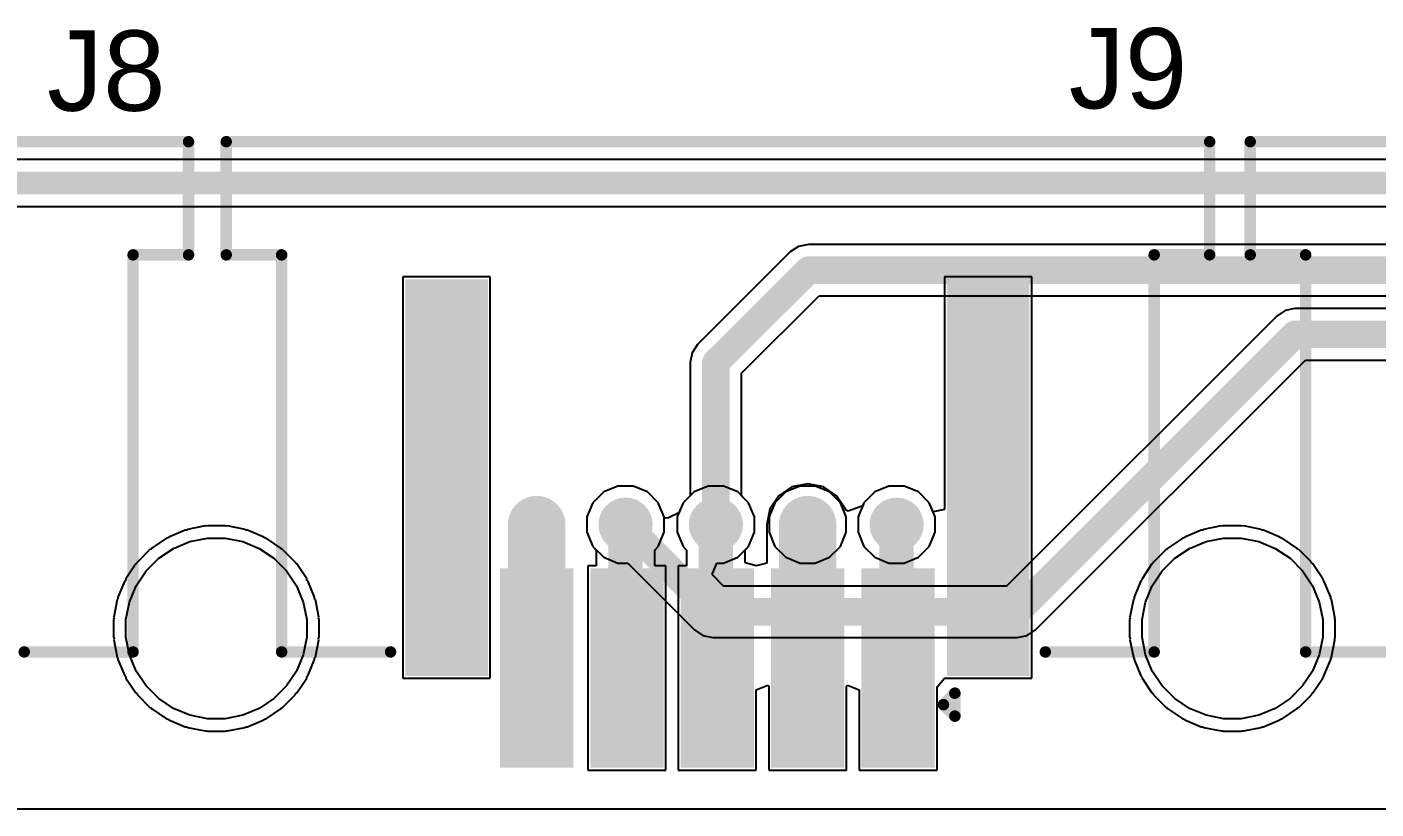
# Model space of a CAD drawing. Header units: millimetres. Extents: x -0.2 to 45, y 0 to 49.7.
# Drawn here: x 9 to 23.93, y 0 to 8.66 of the extents above; entities that cross this region are included whole.
import ezdxf

# ---------------------------------------------------------------- set-up
doc = ezdxf.new("R2010")
doc.units = ezdxf.units.MM
for name, color, linetype in [('BottomLayer', 5, 'Continuous'), ('MultiLayer', 9, 'Continuous'), ('TopLayer', 1, 'Continuous'), ('TopOverlay', 2, 'Continuous'), ('TopPaste', 8, 'Continuous'), ('TopSolder', 216, 'Continuous'), ('ViaHoleLayer', 16, 'Continuous')]:
    doc.layers.add(name, color=color, linetype=linetype)
doc.styles.add('Arial', font='', dxfattribs={"height": 0.2})
doc.styles.get('Arial').set_extended_font_data('Arial')

# ---------------------------------------------------------------- blocks, each defined once
blk = doc.blocks.new('SFW5R_1STE1LF_21')
at = {"layer": 'TopLayer'}
for points in [[(-2.305, 2.057), (-1.695, 2.057), (-1.695, 0.051), (-2.305, 0.051)], [(-1.305, 2.057), (-0.695, 2.057), (-0.695, 0.051), (-1.305, 0.051)], [(-0.305, 2.057), (0.305, 2.057), (0.305, 0.051), (-0.305, 0.051)], [(0.695, 2.057), (1.305, 2.057), (1.305, 0.051), (0.695, 0.051)], [(1.695, 2.057), (2.305, 2.057), (2.305, 0.051), (1.695, 0.051)], [(-2.642, -3.15), (-3.353, -3.15), (-3.353, 1.041), (-2.642, 1.041)], [(3.353, -3.15), (2.642, -3.15), (2.642, 1.041), (3.353, 1.041)]]:
    blk.add_hatch(color=1, dxfattribs=at).paths.add_polyline_path(points)
at = {"layer": 'TopPaste'}
for points in [[(-2.305, 2.057), (-1.695, 2.057), (-1.695, 0.051), (-2.305, 0.051)], [(-1.305, 2.057), (-0.695, 2.057), (-0.695, 0.051), (-1.305, 0.051)], [(-0.305, 2.057), (0.305, 2.057), (0.305, 0.051), (-0.305, 0.051)], [(0.695, 2.057), (1.305, 2.057), (1.305, 0.051), (0.695, 0.051)], [(1.695, 2.057), (2.305, 2.057), (2.305, 0.051), (1.695, 0.051)], [(-2.642, -3.15), (-3.353, -3.15), (-3.353, 1.041), (-2.642, 1.041)], [(3.353, -3.15), (2.642, -3.15), (2.642, 1.041), (3.353, 1.041)]]:
    blk.add_hatch(color=8, dxfattribs=at).paths.add_polyline_path(points)
at = {"layer": 'TopSolder'}
for points in [[(-2.406, 2.159), (-1.594, 2.159), (-1.594, -0.051), (-2.406, -0.051)], [(-1.406, 2.159), (-0.594, 2.159), (-0.594, -0.051), (-1.406, -0.051)], [(-0.406, 2.159), (0.406, 2.159), (0.406, -0.051), (-0.406, -0.051)], [(0.594, 2.159), (1.406, 2.159), (1.406, -0.051), (0.594, -0.051)], [(1.594, 2.159), (2.406, 2.159), (2.406, -0.051), (1.594, -0.051)], [(-2.54, -3.251), (-3.454, -3.251), (-3.454, 1.143), (-2.54, 1.143)], [(3.454, -3.251), (2.54, -3.251), (2.54, 1.143), (3.454, 1.143)]]:
    blk.add_hatch(color=216, dxfattribs=at).paths.add_polyline_path(points)
at = {"layer": 'TopOverlay', "const_width": 0.127}
for points in [[(-2.629, 1.587), (-2.629, 1.333)], [(-2.502, 1.46), (-2.629, 1.587)], [(-2.502, 1.46), (-2.629, 1.333)], [(-4.834, 0.876), (-4.834, -3.522)], [(-3.629, 0.876), (-4.834, 0.876)], [(4.822, 0.876), (3.617, 0.876)], [(4.822, 0.876), (4.822, -3.522)], [(-5.448, -3.522), (-5.448, -4.775)], [(-4.834, -3.522), (-5.448, -3.522)], [(5.436, -3.522), (4.822, -3.522)], [(5.436, -3.522), (5.436, -4.775)], [(5.436, -4.775), (-5.448, -4.775)]]:
    blk.add_lwpolyline(points, dxfattribs=at)
at = {"layer": 'TopOverlay', "const_width": 0.0635}
for points in [[(-2.661, 1.587, 1), (-2.597, 1.587, 1)], [(-2.661, 1.587, 1), (-2.597, 1.587, 1)], [(-2.534, 1.46, 1), (-2.47, 1.46, 1)], [(-2.534, 1.46, 1), (-2.47, 1.46, 1)], [(-2.661, 1.333, 1), (-2.597, 1.333, 1)], [(-2.661, 1.333, 1), (-2.597, 1.333, 1)], [(-4.866, 0.876, 1), (-4.803, 0.876, 1)], [(-4.866, 0.876, 1), (-4.803, 0.876, 1)], [(-3.661, 0.876, 1), (-3.598, 0.876, 1)], [(3.585, 0.876, 1), (3.648, 0.876, 1)], [(4.79, 0.876, 1), (4.854, 0.876, 1)], [(4.79, 0.876, 1), (4.854, 0.876, 1)], [(-5.48, -3.522, 1), (-5.417, -3.522, 1)], [(-5.48, -3.522, 1), (-5.417, -3.522, 1)], [(-4.866, -3.522, 1), (-4.803, -3.522, 1)], [(-4.866, -3.522, 1), (-4.803, -3.522, 1)], [(4.79, -3.522, 1), (4.854, -3.522, 1)], [(4.79, -3.522, 1), (4.854, -3.522, 1)], [(5.404, -3.522, 1), (5.467, -3.522, 1)], [(5.404, -3.522, 1), (5.467, -3.522, 1)], [(-5.48, -4.775, 1), (-5.417, -4.775, 1)], [(-5.48, -4.775, 1), (-5.417, -4.775, 1)], [(5.404, -4.775, 1), (5.467, -4.775, 1)], [(5.404, -4.775, 1), (5.467, -4.775, 1)]]:
    blk.add_lwpolyline(points, format="xyb", close=True, dxfattribs=at)
blk = doc.blocks.new('SFW5R_1STE1LF_22')
at = {"layer": 'TopLayer'}
for points in [[(-2.305, 2.057), (-1.695, 2.057), (-1.695, 0.051), (-2.305, 0.051)], [(-1.305, 2.057), (-0.695, 2.057), (-0.695, 0.051), (-1.305, 0.051)], [(-0.305, 2.057), (0.305, 2.057), (0.305, 0.051), (-0.305, 0.051)], [(0.695, 2.057), (1.305, 2.057), (1.305, 0.051), (0.695, 0.051)], [(1.695, 2.057), (2.305, 2.057), (2.305, 0.051), (1.695, 0.051)], [(-2.642, -3.15), (-3.353, -3.15), (-3.353, 1.041), (-2.642, 1.041)], [(3.353, -3.15), (2.642, -3.15), (2.642, 1.041), (3.353, 1.041)]]:
    blk.add_hatch(color=1, dxfattribs=at).paths.add_polyline_path(points)
at = {"layer": 'TopPaste'}
for points in [[(-2.305, 2.057), (-1.695, 2.057), (-1.695, 0.051), (-2.305, 0.051)], [(-1.305, 2.057), (-0.695, 2.057), (-0.695, 0.051), (-1.305, 0.051)], [(-0.305, 2.057), (0.305, 2.057), (0.305, 0.051), (-0.305, 0.051)], [(0.695, 2.057), (1.305, 2.057), (1.305, 0.051), (0.695, 0.051)], [(1.695, 2.057), (2.305, 2.057), (2.305, 0.051), (1.695, 0.051)], [(-2.642, -3.15), (-3.353, -3.15), (-3.353, 1.041), (-2.642, 1.041)], [(3.353, -3.15), (2.642, -3.15), (2.642, 1.041), (3.353, 1.041)]]:
    blk.add_hatch(color=8, dxfattribs=at).paths.add_polyline_path(points)
at = {"layer": 'TopSolder'}
for points in [[(-2.406, 2.159), (-1.594, 2.159), (-1.594, -0.051), (-2.406, -0.051)], [(-1.406, 2.159), (-0.594, 2.159), (-0.594, -0.051), (-1.406, -0.051)], [(-0.406, 2.159), (0.406, 2.159), (0.406, -0.051), (-0.406, -0.051)], [(0.594, 2.159), (1.406, 2.159), (1.406, -0.051), (0.594, -0.051)], [(1.594, 2.159), (2.406, 2.159), (2.406, -0.051), (1.594, -0.051)], [(-2.54, -3.251), (-3.454, -3.251), (-3.454, 1.143), (-2.54, 1.143)], [(3.454, -3.251), (2.54, -3.251), (2.54, 1.143), (3.454, 1.143)]]:
    blk.add_hatch(color=216, dxfattribs=at).paths.add_polyline_path(points)
at = {"layer": 'TopOverlay', "const_width": 0.127}
for points in [[(-2.629, 1.587), (-2.629, 1.333)], [(-2.502, 1.46), (-2.629, 1.587)], [(-2.502, 1.46), (-2.629, 1.333)], [(-4.834, 0.876), (-4.834, -3.522)], [(-3.629, 0.876), (-4.834, 0.876)], [(4.822, 0.876), (3.617, 0.876)], [(4.822, 0.876), (4.822, -3.522)], [(-5.448, -3.522), (-5.448, -4.775)], [(-4.834, -3.522), (-5.448, -3.522)], [(5.436, -3.522), (4.822, -3.522)], [(5.436, -3.522), (5.436, -4.775)], [(5.436, -4.775), (-5.448, -4.775)]]:
    blk.add_lwpolyline(points, dxfattribs=at)
at = {"layer": 'TopOverlay', "const_width": 0.0635}
for points in [[(-2.661, 1.587, 1), (-2.597, 1.587, 1)], [(-2.661, 1.587, 1), (-2.597, 1.587, 1)], [(-2.534, 1.46, 1), (-2.47, 1.46, 1)], [(-2.534, 1.46, 1), (-2.47, 1.46, 1)], [(-2.661, 1.333, 1), (-2.597, 1.333, 1)], [(-2.661, 1.333, 1), (-2.597, 1.333, 1)], [(-4.866, 0.876, 1), (-4.803, 0.876, 1)], [(-4.866, 0.876, 1), (-4.803, 0.876, 1)], [(-3.661, 0.876, 1), (-3.598, 0.876, 1)], [(3.585, 0.876, 1), (3.648, 0.876, 1)], [(4.79, 0.876, 1), (4.854, 0.876, 1)], [(4.79, 0.876, 1), (4.854, 0.876, 1)], [(-5.48, -3.522, 1), (-5.417, -3.522, 1)], [(-5.48, -3.522, 1), (-5.417, -3.522, 1)], [(-4.866, -3.522, 1), (-4.803, -3.522, 1)], [(-4.866, -3.522, 1), (-4.803, -3.522, 1)], [(4.79, -3.522, 1), (4.854, -3.522, 1)], [(4.79, -3.522, 1), (4.854, -3.522, 1)], [(5.404, -3.522, 1), (5.467, -3.522, 1)], [(5.404, -3.522, 1), (5.467, -3.522, 1)], [(-5.48, -4.775, 1), (-5.417, -4.775, 1)], [(-5.48, -4.775, 1), (-5.417, -4.775, 1)], [(5.404, -4.775, 1), (5.467, -4.775, 1)], [(5.404, -4.775, 1), (5.467, -4.775, 1)]]:
    blk.add_lwpolyline(points, format="xyb", close=True, dxfattribs=at)
blk = doc.blocks.new('SFW5R_1STE1LF_23')
at = {"layer": 'TopLayer'}
for points in [[(-2.305, 2.057), (-1.695, 2.057), (-1.695, 0.051), (-2.305, 0.051)], [(-1.305, 2.057), (-0.695, 2.057), (-0.695, 0.051), (-1.305, 0.051)], [(-0.305, 2.057), (0.305, 2.057), (0.305, 0.051), (-0.305, 0.051)], [(0.695, 2.057), (1.305, 2.057), (1.305, 0.051), (0.695, 0.051)], [(1.695, 2.057), (2.305, 2.057), (2.305, 0.051), (1.695, 0.051)], [(-2.642, -3.15), (-3.353, -3.15), (-3.353, 1.041), (-2.642, 1.041)], [(3.353, -3.15), (2.642, -3.15), (2.642, 1.041), (3.353, 1.041)]]:
    blk.add_hatch(color=1, dxfattribs=at).paths.add_polyline_path(points)
at = {"layer": 'TopPaste'}
for points in [[(-2.305, 2.057), (-1.695, 2.057), (-1.695, 0.051), (-2.305, 0.051)], [(-1.305, 2.057), (-0.695, 2.057), (-0.695, 0.051), (-1.305, 0.051)], [(-0.305, 2.057), (0.305, 2.057), (0.305, 0.051), (-0.305, 0.051)], [(0.695, 2.057), (1.305, 2.057), (1.305, 0.051), (0.695, 0.051)], [(1.695, 2.057), (2.305, 2.057), (2.305, 0.051), (1.695, 0.051)], [(-2.642, -3.15), (-3.353, -3.15), (-3.353, 1.041), (-2.642, 1.041)], [(3.353, -3.15), (2.642, -3.15), (2.642, 1.041), (3.353, 1.041)]]:
    blk.add_hatch(color=8, dxfattribs=at).paths.add_polyline_path(points)
at = {"layer": 'TopSolder'}
for points in [[(-2.406, 2.159), (-1.594, 2.159), (-1.594, -0.051), (-2.406, -0.051)], [(-1.406, 2.159), (-0.594, 2.159), (-0.594, -0.051), (-1.406, -0.051)], [(-0.406, 2.159), (0.406, 2.159), (0.406, -0.051), (-0.406, -0.051)], [(0.594, 2.159), (1.406, 2.159), (1.406, -0.051), (0.594, -0.051)], [(1.594, 2.159), (2.406, 2.159), (2.406, -0.051), (1.594, -0.051)], [(-2.54, -3.251), (-3.454, -3.251), (-3.454, 1.143), (-2.54, 1.143)], [(3.454, -3.251), (2.54, -3.251), (2.54, 1.143), (3.454, 1.143)]]:
    blk.add_hatch(color=216, dxfattribs=at).paths.add_polyline_path(points)
at = {"layer": 'TopOverlay', "const_width": 0.127}
for points in [[(-2.629, 1.587), (-2.629, 1.333)], [(-2.502, 1.46), (-2.629, 1.587)], [(-2.502, 1.46), (-2.629, 1.333)], [(-4.834, 0.876), (-4.834, -3.522)], [(-3.629, 0.876), (-4.834, 0.876)], [(4.822, 0.876), (3.617, 0.876)], [(4.822, 0.876), (4.822, -3.522)], [(-5.448, -3.522), (-5.448, -4.775)], [(-4.834, -3.522), (-5.448, -3.522)], [(5.436, -3.522), (4.822, -3.522)], [(5.436, -3.522), (5.436, -4.775)], [(5.436, -4.775), (-5.448, -4.775)]]:
    blk.add_lwpolyline(points, dxfattribs=at)
at = {"layer": 'TopOverlay', "const_width": 0.0635}
for points in [[(-2.661, 1.587, 1), (-2.597, 1.587, 1)], [(-2.661, 1.587, 1), (-2.597, 1.587, 1)], [(-2.534, 1.46, 1), (-2.47, 1.46, 1)], [(-2.534, 1.46, 1), (-2.47, 1.46, 1)], [(-2.661, 1.333, 1), (-2.597, 1.333, 1)], [(-2.661, 1.333, 1), (-2.597, 1.333, 1)], [(-4.866, 0.876, 1), (-4.803, 0.876, 1)], [(-4.866, 0.876, 1), (-4.803, 0.876, 1)], [(-3.661, 0.876, 1), (-3.598, 0.876, 1)], [(3.585, 0.876, 1), (3.648, 0.876, 1)], [(4.79, 0.876, 1), (4.854, 0.876, 1)], [(4.79, 0.876, 1), (4.854, 0.876, 1)], [(-5.48, -3.522, 1), (-5.417, -3.522, 1)], [(-5.48, -3.522, 1), (-5.417, -3.522, 1)], [(-4.866, -3.522, 1), (-4.803, -3.522, 1)], [(-4.866, -3.522, 1), (-4.803, -3.522, 1)], [(4.79, -3.522, 1), (4.854, -3.522, 1)], [(4.79, -3.522, 1), (4.854, -3.522, 1)], [(5.404, -3.522, 1), (5.467, -3.522, 1)], [(5.404, -3.522, 1), (5.467, -3.522, 1)], [(-5.48, -4.775, 1), (-5.417, -4.775, 1)], [(-5.48, -4.775, 1), (-5.417, -4.775, 1)], [(5.404, -4.775, 1), (5.467, -4.775, 1)], [(5.404, -4.775, 1), (5.467, -4.775, 1)]]:
    blk.add_lwpolyline(points, format="xyb", close=True, dxfattribs=at)

msp = doc.modelspace()

# ---------------------------------------------------------------- hatches: boundary and pattern name
at = {"layer": 'BottomLayer'}
h = msp.add_hatch(color=5, dxfattribs=at)
edge = h.paths.add_edge_path()
edge.add_arc((14.645, 3.15), 0.3, 0, 360)
h = msp.add_hatch(color=5, dxfattribs=at)
edge = h.paths.add_edge_path()
edge.add_arc((15.629, 3.15), 0.3, 0, 360)
h = msp.add_hatch(color=5, dxfattribs=at)
edge = h.paths.add_edge_path()
edge.add_arc((16.629, 3.15), 0.3, 0, 360)
h = msp.add_hatch(color=5, dxfattribs=at)
edge = h.paths.add_edge_path()
edge.add_arc((17.645, 3.15), 0.3, 0, 360)
h = msp.add_hatch(color=5, dxfattribs=at)
edge = h.paths.add_edge_path()
edge.add_arc((18.629, 3.15), 0.3, 0, 360)
at = {"layer": 'TopLayer'}
h = msp.add_hatch(color=1, dxfattribs=at)
edge = h.paths.add_edge_path()
edge.add_arc((14.645, 3.15), 0.3, 0, 360)
h = msp.add_hatch(color=1, dxfattribs=at)
edge = h.paths.add_edge_path()
edge.add_arc((15.629, 3.15), 0.3, 0, 360)
h = msp.add_hatch(color=1, dxfattribs=at)
edge = h.paths.add_edge_path()
edge.add_arc((16.629, 3.15), 0.3, 0, 360)
h = msp.add_hatch(color=1, dxfattribs=at)
edge = h.paths.add_edge_path()
edge.add_arc((17.645, 3.15), 0.3, 0, 360)
h = msp.add_hatch(color=1, dxfattribs=at)
edge = h.paths.add_edge_path()
edge.add_arc((18.629, 3.15), 0.3, 0, 360)
at = {"layer": 'ViaHoleLayer'}
h = msp.add_hatch(color=16, dxfattribs=at)
edge = h.paths.add_edge_path()
edge.add_arc((14.645, 3.15), 0.15, 0, 360)
h = msp.add_hatch(color=16, dxfattribs=at)
edge = h.paths.add_edge_path()
edge.add_arc((15.629, 3.15), 0.15, 0, 360)
h = msp.add_hatch(color=16, dxfattribs=at)
edge = h.paths.add_edge_path()
edge.add_arc((16.629, 3.15), 0.15, 0, 360)
h = msp.add_hatch(color=16, dxfattribs=at)
edge = h.paths.add_edge_path()
edge.add_arc((17.645, 3.15), 0.15, 0, 360)
h = msp.add_hatch(color=16, dxfattribs=at)
edge = h.paths.add_edge_path()
edge.add_arc((18.629, 3.15), 0.15, 0, 360)

# ---------------------------------------------------------------- linework, layer by layer
at = {"layer": 'BottomLayer'}
for p, q in [((17.452, 6.17), (16.427, 5.146)), ((17.544, 6.232), (17.452, 6.17)), ((17.452, 6.17), (17.452, 6.17)), ((17.653, 6.254), (17.544, 6.232)), ((29.295, 6.254), (17.653, 6.254)), ((17.653, 6.254), (17.653, 6.254)), ((16.913, 4.827), (17.771, 5.684)), ((17.771, 5.684), (29.413, 5.684)), ((23.038, 5.543), (22.929, 5.521)), ((31.911, 5.543), (23.038, 5.543)), ((22.836, 5.459), (19.846, 2.469)), ((22.929, 5.521), (22.836, 5.459)), ((22.836, 5.459), (22.836, 5.459)), ((16.427, 5.146), (16.365, 5.054)), ((16.365, 5.054), (16.344, 4.945)), ((16.344, 4.945), (16.344, 4.945)), ((16.344, 4.945), (16.344, 3.469)), ((20.166, 1.983), (23.156, 4.973)), ((23.156, 4.973), (32.029, 4.973)), ((16.913, 3.469), (16.913, 4.827)), ((15.387, 3.512), (15.267, 3.391)), ((15.544, 3.577), (15.387, 3.512)), ((15.714, 3.577), (15.544, 3.577)), ((15.871, 3.512), (15.714, 3.577)), ((15.991, 3.391), (15.871, 3.512)), ((16.344, 3.469), (16.267, 3.391)), ((16.991, 3.391), (16.913, 3.469)), ((17.403, 3.512), (17.283, 3.391)), ((17.56, 3.577), (17.403, 3.512)), ((17.729, 3.577), (17.56, 3.577)), ((17.886, 3.512), (17.729, 3.577)), ((18.007, 3.391), (17.886, 3.512)), ((18.387, 3.512), (18.267, 3.391)), ((18.544, 3.577), (18.387, 3.512)), ((18.714, 3.577), (18.544, 3.577)), ((18.871, 3.512), (18.714, 3.577)), ((18.991, 3.391), (18.871, 3.512)), ((15.267, 3.391), (15.202, 3.235)), ((16.056, 3.235), (15.991, 3.391)), ((16.267, 3.391), (16.22, 3.279)), ((17.056, 3.235), (16.991, 3.391)), ((17.283, 3.391), (17.218, 3.235)), ((18.072, 3.235), (18.007, 3.391)), ((18.267, 3.391), (18.202, 3.235)), ((19.056, 3.235), (18.991, 3.391)), ((11.001, 3.138), (10.988, 3.132)), ((11.198, 3.138), (11.001, 3.138)), ((11.211, 3.132), (11.198, 3.138)), ((15.202, 3.235), (15.202, 3.065)), ((16.075, 3.223), (16.056, 3.235)), ((16.104, 3.225), (16.075, 3.223)), ((16.22, 3.279), (16.104, 3.225)), ((17.056, 3.065), (17.056, 3.235)), ((17.218, 3.235), (17.218, 3.065)), ((18.072, 3.065), (18.072, 3.235)), ((18.202, 3.235), (18.202, 3.065)), ((19.056, 3.065), (19.056, 3.235)), ((22.247, 3.138), (22.234, 3.132)), ((22.444, 3.138), (22.247, 3.138)), ((22.457, 3.132), (22.444, 3.138)), ((10.55, 3.001), (10.386, 2.891)), ((10.564, 3.003), (10.55, 3.001)), ((10.574, 3.013), (10.564, 3.003)), ((10.756, 3.089), (10.574, 3.013)), ((10.77, 3.089), (10.756, 3.089)), ((10.781, 3.097), (10.77, 3.089)), ((10.975, 3.135), (10.781, 3.097)), ((10.988, 3.132), (10.975, 3.135)), ((11.225, 3.135), (11.211, 3.132)), ((11.418, 3.097), (11.225, 3.135)), ((11.43, 3.089), (11.418, 3.097)), ((11.444, 3.089), (11.43, 3.089)), ((11.626, 3.013), (11.444, 3.089)), ((11.636, 3.003), (11.626, 3.013)), ((11.65, 3.001), (11.636, 3.003)), ((11.814, 2.891), (11.65, 3.001)), ((15.202, 3.065), (15.267, 2.908)), ((16.991, 2.908), (17.056, 3.065)), ((17.218, 3.065), (17.283, 2.908)), ((18.007, 2.908), (18.072, 3.065)), ((18.202, 3.065), (18.267, 2.908)), ((18.991, 2.908), (19.056, 3.065)), ((21.796, 3.001), (21.632, 2.891)), ((21.809, 3.003), (21.796, 3.001)), ((21.819, 3.013), (21.809, 3.003)), ((22.001, 3.089), (21.819, 3.013)), ((22.015, 3.089), (22.001, 3.089)), ((22.027, 3.097), (22.015, 3.089)), ((22.22, 3.135), (22.027, 3.097)), ((22.234, 3.132), (22.22, 3.135)), ((22.471, 3.135), (22.457, 3.132)), ((22.664, 3.097), (22.471, 3.135)), ((22.676, 3.089), (22.664, 3.097)), ((22.69, 3.089), (22.676, 3.089)), ((22.872, 3.013), (22.69, 3.089)), ((22.882, 3.003), (22.872, 3.013)), ((22.896, 3.001), (22.882, 3.003)), ((23.059, 2.891), (22.896, 3.001)), ((10.365, 2.874), (10.226, 2.735)), ((10.378, 2.88), (10.365, 2.874)), ((10.386, 2.891), (10.378, 2.88)), ((11.821, 2.88), (11.814, 2.891)), ((11.834, 2.874), (11.821, 2.88)), ((11.974, 2.735), (11.834, 2.874)), ((15.267, 2.908), (15.387, 2.788)), ((16.87, 2.788), (16.991, 2.908)), ((17.283, 2.908), (17.403, 2.788)), ((17.886, 2.788), (18.007, 2.908)), ((18.267, 2.908), (18.387, 2.788)), ((18.871, 2.788), (18.991, 2.908)), ((21.611, 2.874), (21.472, 2.735)), ((21.624, 2.88), (21.611, 2.874)), ((21.632, 2.891), (21.624, 2.88)), ((23.067, 2.88), (23.059, 2.891)), ((23.08, 2.874), (23.067, 2.88)), ((23.22, 2.735), (23.08, 2.874)), ((10.209, 2.714), (10.099, 2.55)), ((10.22, 2.722), (10.209, 2.714)), ((10.226, 2.735), (10.22, 2.722)), ((11.979, 2.722), (11.974, 2.735)), ((11.991, 2.714), (11.979, 2.722)), ((12.1, 2.55), (11.991, 2.714)), ((15.387, 2.788), (15.544, 2.723)), ((15.544, 2.723), (15.653, 2.723)), ((15.653, 2.723), (16.393, 1.983)), ((16.586, 2.596), (16.639, 2.723)), ((16.639, 2.723), (16.713, 2.723)), ((16.713, 2.723), (16.87, 2.788)), ((17.403, 2.788), (17.56, 2.723)), ((17.56, 2.723), (17.729, 2.723)), ((17.729, 2.723), (17.886, 2.788)), ((18.387, 2.788), (18.544, 2.723)), ((18.544, 2.723), (18.714, 2.723)), ((18.714, 2.723), (18.871, 2.788)), ((21.455, 2.714), (21.345, 2.55)), ((21.466, 2.722), (21.455, 2.714)), ((21.472, 2.735), (21.466, 2.722)), ((23.225, 2.722), (23.22, 2.735)), ((23.237, 2.714), (23.225, 2.722)), ((23.346, 2.55), (23.237, 2.714)), ((10.099, 2.55), (10.097, 2.536)), ((12.103, 2.536), (12.1, 2.55)), ((16.712, 2.469), (16.586, 2.596)), ((21.345, 2.55), (21.342, 2.536)), ((23.349, 2.536), (23.346, 2.55)), ((10.087, 2.527), (10.011, 2.345)), ((10.097, 2.536), (10.087, 2.527)), ((12.113, 2.527), (12.103, 2.536)), ((12.188, 2.345), (12.113, 2.527)), ((19.846, 2.469), (16.712, 2.469)), ((21.332, 2.527), (21.257, 2.345)), ((21.342, 2.536), (21.332, 2.527)), ((23.359, 2.527), (23.349, 2.536)), ((23.434, 2.345), (23.359, 2.527)), ((10.003, 2.319), (9.965, 2.126)), ((10.011, 2.33), (10.003, 2.319)), ((10.011, 2.345), (10.011, 2.33)), ((12.188, 2.33), (12.188, 2.345)), ((12.196, 2.319), (12.188, 2.33)), ((12.235, 2.126), (12.196, 2.319)), ((21.249, 2.319), (21.211, 2.126)), ((21.257, 2.33), (21.249, 2.319)), ((21.257, 2.345), (21.257, 2.33)), ((23.434, 2.33), (23.434, 2.345)), ((23.442, 2.319), (23.434, 2.33)), ((23.48, 2.126), (23.442, 2.319)), ((9.968, 2.112), (9.962, 2.099)), ((9.962, 2.099), (9.962, 1.902)), ((9.965, 2.126), (9.968, 2.112)), ((12.232, 2.112), (12.235, 2.126)), ((12.237, 2.099), (12.232, 2.112)), ((12.237, 1.902), (12.237, 2.099)), ((21.214, 2.112), (21.208, 2.099)), ((21.208, 2.099), (21.208, 1.902)), ((21.211, 2.126), (21.214, 2.112)), ((23.478, 2.112), (23.48, 2.126)), ((23.483, 2.099), (23.478, 2.112)), ((23.483, 1.902), (23.483, 2.099)), ((16.393, 1.983), (16.393, 1.983)), ((16.393, 1.983), (16.485, 1.921)), ((20.073, 1.921), (20.166, 1.983)), ((9.962, 1.902), (9.968, 1.889)), ((9.968, 1.889), (9.965, 1.875)), ((9.965, 1.875), (10.003, 1.682)), ((12.196, 1.682), (12.235, 1.875)), ((12.232, 1.889), (12.237, 1.902)), ((12.235, 1.875), (12.232, 1.889)), ((16.485, 1.921), (16.594, 1.9)), ((16.594, 1.9), (16.594, 1.9)), ((16.594, 1.9), (19.964, 1.9)), ((19.964, 1.9), (20.073, 1.921)), ((19.964, 1.9), (19.964, 1.9)), ((21.208, 1.902), (21.214, 1.889)), ((21.214, 1.889), (21.211, 1.875)), ((21.211, 1.875), (21.249, 1.682)), ((23.442, 1.682), (23.48, 1.875)), ((23.478, 1.889), (23.483, 1.902)), ((23.48, 1.875), (23.478, 1.889)), ((10.003, 1.682), (10.011, 1.67)), ((10.011, 1.67), (10.011, 1.656)), ((10.011, 1.656), (10.087, 1.474)), ((12.113, 1.474), (12.188, 1.656)), ((12.188, 1.67), (12.196, 1.682)), ((12.188, 1.656), (12.188, 1.67)), ((21.249, 1.682), (21.257, 1.67)), ((21.257, 1.67), (21.257, 1.656)), ((21.257, 1.656), (21.332, 1.474)), ((23.359, 1.474), (23.434, 1.656)), ((23.434, 1.67), (23.442, 1.682)), ((23.434, 1.656), (23.434, 1.67)), ((10.087, 1.474), (10.097, 1.464)), ((10.097, 1.464), (10.099, 1.45)), ((10.099, 1.45), (10.209, 1.286)), ((11.991, 1.286), (12.1, 1.45)), ((12.1, 1.45), (12.103, 1.464)), ((12.103, 1.464), (12.113, 1.474)), ((21.332, 1.474), (21.342, 1.464)), ((21.342, 1.464), (21.345, 1.45)), ((21.345, 1.45), (21.455, 1.286)), ((23.237, 1.286), (23.346, 1.45)), ((23.346, 1.45), (23.349, 1.464)), ((23.349, 1.464), (23.359, 1.474)), ((10.209, 1.286), (10.22, 1.279)), ((10.22, 1.279), (10.226, 1.266)), ((10.226, 1.266), (10.365, 1.126)), ((11.834, 1.126), (11.974, 1.266)), ((11.974, 1.266), (11.979, 1.279)), ((11.979, 1.279), (11.991, 1.286)), ((21.455, 1.286), (21.466, 1.279)), ((21.466, 1.279), (21.472, 1.266)), ((21.472, 1.266), (21.611, 1.126)), ((23.08, 1.126), (23.22, 1.266)), ((23.22, 1.266), (23.225, 1.279)), ((23.225, 1.279), (23.237, 1.286)), ((10.365, 1.126), (10.378, 1.121)), ((10.378, 1.121), (10.386, 1.109)), ((10.386, 1.109), (10.55, 1)), ((11.65, 1), (11.814, 1.109)), ((11.814, 1.109), (11.821, 1.121)), ((11.821, 1.121), (11.834, 1.126)), ((21.611, 1.126), (21.624, 1.121)), ((21.624, 1.121), (21.632, 1.109)), ((21.632, 1.109), (21.796, 1)), ((22.896, 1), (23.059, 1.109)), ((23.059, 1.109), (23.067, 1.121)), ((23.067, 1.121), (23.08, 1.126)), ((10.55, 1), (10.564, 0.997)), ((10.564, 0.997), (10.574, 0.987)), ((10.574, 0.987), (10.756, 0.912)), ((10.756, 0.912), (10.77, 0.912)), ((10.77, 0.912), (10.781, 0.904)), ((10.781, 0.904), (10.975, 0.865)), ((11.225, 0.865), (11.418, 0.904)), ((11.418, 0.904), (11.43, 0.912)), ((11.43, 0.912), (11.444, 0.912)), ((11.444, 0.912), (11.626, 0.987)), ((11.626, 0.987), (11.636, 0.997)), ((11.636, 0.997), (11.65, 1)), ((21.796, 1), (21.809, 0.997)), ((21.809, 0.997), (21.819, 0.987)), ((21.819, 0.987), (22.001, 0.912)), ((22.001, 0.912), (22.015, 0.912)), ((22.015, 0.912), (22.027, 0.904)), ((22.027, 0.904), (22.22, 0.865)), ((22.471, 0.865), (22.664, 0.904)), ((22.664, 0.904), (22.676, 0.912)), ((22.676, 0.912), (22.69, 0.912)), ((22.69, 0.912), (22.872, 0.987)), ((22.872, 0.987), (22.882, 0.997)), ((22.882, 0.997), (22.896, 1)), ((10.975, 0.865), (10.988, 0.868)), ((10.988, 0.868), (11.001, 0.863)), ((11.001, 0.863), (11.198, 0.863)), ((11.198, 0.863), (11.211, 0.868)), ((11.211, 0.868), (11.225, 0.865)), ((22.22, 0.865), (22.234, 0.868)), ((22.234, 0.868), (22.247, 0.863)), ((22.247, 0.863), (22.444, 0.863)), ((22.444, 0.863), (22.457, 0.868)), ((22.457, 0.868), (22.471, 0.865)), ((44.913, 0), (-0.025, 0))]:
    msp.add_line(p, q, dxfattribs=at)
at = {"layer": 'BottomLayer', "const_width": 0.305}
for points in [[(16.629, 4.945), (17.653, 5.969)], [(17.653, 5.969), (29.413, 5.969)], [(19.964, 2.184), (23.038, 5.258)], [(23.038, 5.258), (32.029, 5.258)], [(16.629, 3.15), (16.629, 4.945)], [(15.629, 3.15), (16.594, 2.184)], [(16.594, 2.184), (19.964, 2.184)]]:
    msp.add_lwpolyline(points, dxfattribs=at)
at = {"layer": 'BottomLayer', "const_width": 0.152}
for points in [[(17.577, 5.969, 1), (17.729, 5.969, 1)], [(17.577, 5.969, 1), (17.729, 5.969, 1)], [(22.962, 5.258, 1), (23.114, 5.258, 1)], [(22.962, 5.258, 1), (23.114, 5.258, 1)], [(16.552, 4.945, 1), (16.705, 4.945, 1)], [(16.552, 4.945, 1), (16.705, 4.945, 1)], [(15.553, 3.15, 1), (15.705, 3.15, 1)], [(16.552, 3.15, 1), (16.705, 3.15, 1)], [(16.518, 2.184, 1), (16.67, 2.184, 1)], [(16.518, 2.184, 1), (16.67, 2.184, 1)], [(19.888, 2.184, 1), (20.041, 2.184, 1)], [(19.888, 2.184, 1), (20.041, 2.184, 1)]]:
    msp.add_lwpolyline(points, format="xyb", close=True, dxfattribs=at)
at = {"layer": 'MultiLayer'}
for p, q in [((10.808, 2.962), (11.001, 3)), ((11.001, 3), (11.1, 3)), ((11.1, 3), (11.198, 3)), ((11.198, 3), (11.392, 2.962)), ((22.054, 2.962), (22.247, 3)), ((22.247, 3), (22.346, 3)), ((22.346, 3), (22.444, 3)), ((22.444, 3), (22.637, 2.962)), ((10.462, 2.777), (10.626, 2.886)), ((10.626, 2.886), (10.808, 2.962)), ((11.392, 2.962), (11.573, 2.886)), ((11.573, 2.886), (11.737, 2.777)), ((21.708, 2.777), (21.872, 2.886)), ((21.872, 2.886), (22.054, 2.962)), ((22.637, 2.962), (22.819, 2.886)), ((22.819, 2.886), (22.983, 2.777)), ((10.323, 2.638), (10.462, 2.777)), ((11.737, 2.777), (11.877, 2.638)), ((21.569, 2.638), (21.708, 2.777)), ((22.983, 2.777), (23.122, 2.638)), ((10.214, 2.474), (10.323, 2.638)), ((11.877, 2.638), (11.986, 2.474)), ((21.459, 2.474), (21.569, 2.638)), ((23.122, 2.638), (23.232, 2.474)), ((10.138, 2.292), (10.214, 2.474)), ((11.986, 2.474), (12.061, 2.292)), ((21.384, 2.292), (21.459, 2.474)), ((23.232, 2.474), (23.307, 2.292)), ((10.1, 2.099), (10.138, 2.292)), ((12.061, 2.292), (12.1, 2.099)), ((21.346, 2.099), (21.384, 2.292)), ((23.307, 2.292), (23.346, 2.099)), ((10.1, 2), (10.1, 2.099)), ((12.1, 2.099), (12.1, 2)), ((21.346, 2), (21.346, 2.099)), ((23.346, 2.099), (23.346, 2)), ((10.1, 1.902), (10.1, 2)), ((12.1, 2), (12.1, 1.902)), ((21.346, 1.902), (21.346, 2)), ((23.346, 2), (23.346, 1.902)), ((10.138, 1.709), (10.1, 1.902)), ((12.1, 1.902), (12.061, 1.709)), ((21.384, 1.709), (21.346, 1.902)), ((23.346, 1.902), (23.307, 1.709)), ((10.214, 1.527), (10.138, 1.709)), ((12.061, 1.709), (11.986, 1.527)), ((21.459, 1.527), (21.384, 1.709)), ((23.307, 1.709), (23.232, 1.527)), ((10.323, 1.363), (10.214, 1.527)), ((11.986, 1.527), (11.877, 1.363)), ((21.569, 1.363), (21.459, 1.527)), ((23.232, 1.527), (23.122, 1.363)), ((10.462, 1.223), (10.323, 1.363)), ((11.877, 1.363), (11.737, 1.223)), ((21.708, 1.223), (21.569, 1.363)), ((23.122, 1.363), (22.983, 1.223)), ((10.626, 1.114), (10.462, 1.223)), ((11.737, 1.223), (11.573, 1.114)), ((21.872, 1.114), (21.708, 1.223)), ((22.983, 1.223), (22.819, 1.114)), ((10.808, 1.039), (10.626, 1.114)), ((11.573, 1.114), (11.392, 1.039)), ((22.054, 1.039), (21.872, 1.114)), ((22.819, 1.114), (22.637, 1.039)), ((11.001, 1), (10.808, 1.039)), ((11.1, 1), (11.001, 1)), ((11.1, 1), (11.1, 1)), ((11.198, 1), (11.1, 1)), ((11.392, 1.039), (11.198, 1)), ((22.247, 1), (22.054, 1.039)), ((22.346, 1), (22.247, 1)), ((22.346, 1), (22.346, 1)), ((22.444, 1), (22.346, 1)), ((22.637, 1.039), (22.444, 1))]:
    msp.add_line(p, q, dxfattribs=at)
at = {"layer": 'TopLayer'}
for p, q in [((38.294, 7.193), (6.528, 7.193)), ((6.635, 6.675), (44.022, 6.675)), ((14.13, 5.893), (13.165, 5.893)), ((13.165, 5.893), (13.165, 1.448)), ((14.13, 1.448), (14.13, 5.893)), ((20.124, 5.893), (19.159, 5.893)), ((19.159, 5.893), (19.159, 3.317)), ((20.124, 1.448), (20.124, 5.893)), ((17.645, 3.603), (17.471, 3.568)), ((17.818, 3.568), (17.645, 3.603)), ((15.387, 3.512), (15.267, 3.391)), ((15.544, 3.577), (15.387, 3.512)), ((15.714, 3.577), (15.544, 3.577)), ((15.871, 3.512), (15.714, 3.577)), ((15.991, 3.391), (15.871, 3.512)), ((16.387, 3.512), (16.267, 3.391)), ((16.544, 3.577), (16.387, 3.512)), ((16.713, 3.577), (16.544, 3.577)), ((16.87, 3.512), (16.713, 3.577)), ((16.991, 3.391), (16.87, 3.512)), ((17.324, 3.47), (17.226, 3.323)), ((17.471, 3.568), (17.324, 3.47)), ((17.965, 3.47), (17.818, 3.568)), ((18.063, 3.323), (17.965, 3.47)), ((18.387, 3.512), (18.267, 3.391)), ((18.544, 3.577), (18.387, 3.512)), ((18.714, 3.577), (18.544, 3.577)), ((18.871, 3.512), (18.714, 3.577)), ((18.991, 3.391), (18.871, 3.512)), ((15.267, 3.391), (15.202, 3.235)), ((16.056, 3.235), (15.991, 3.391)), ((16.267, 3.391), (16.202, 3.235)), ((17.056, 3.235), (16.991, 3.391)), ((17.226, 3.323), (17.191, 3.15)), ((18.066, 3.309), (18.063, 3.323)), ((18.091, 3.298), (18.066, 3.309)), ((18.254, 3.36), (18.091, 3.298)), ((18.267, 3.391), (18.254, 3.36)), ((19.032, 3.291), (18.991, 3.391)), ((19.159, 3.317), (19.032, 3.291)), ((11.001, 3.138), (10.988, 3.132)), ((11.198, 3.138), (11.001, 3.138)), ((11.211, 3.132), (11.198, 3.138)), ((15.202, 3.235), (15.202, 3.065)), ((16.056, 3.065), (16.056, 3.235)), ((16.202, 3.235), (16.202, 3.065)), ((17.056, 3.065), (17.056, 3.235)), ((17.191, 3.15), (17.191, 2.722)), ((22.247, 3.138), (22.234, 3.132)), ((22.444, 3.138), (22.247, 3.138)), ((22.457, 3.132), (22.444, 3.138)), ((10.55, 3.001), (10.386, 2.891)), ((10.564, 3.003), (10.55, 3.001)), ((10.574, 3.013), (10.564, 3.003)), ((10.756, 3.089), (10.574, 3.013)), ((10.77, 3.089), (10.756, 3.089)), ((10.781, 3.097), (10.77, 3.089)), ((10.975, 3.135), (10.781, 3.097)), ((10.988, 3.132), (10.975, 3.135)), ((11.225, 3.135), (11.211, 3.132)), ((11.418, 3.097), (11.225, 3.135)), ((11.43, 3.089), (11.418, 3.097)), ((11.444, 3.089), (11.43, 3.089)), ((11.626, 3.013), (11.444, 3.089)), ((11.636, 3.003), (11.626, 3.013)), ((11.65, 3.001), (11.636, 3.003)), ((11.814, 2.891), (11.65, 3.001)), ((15.202, 3.065), (15.267, 2.908)), ((15.991, 2.908), (16.056, 3.065)), ((16.202, 3.065), (16.267, 2.908)), ((16.991, 2.908), (17.056, 3.065)), ((21.796, 3.001), (21.632, 2.891)), ((21.809, 3.003), (21.796, 3.001)), ((21.819, 3.013), (21.809, 3.003)), ((22.001, 3.089), (21.819, 3.013)), ((22.015, 3.089), (22.001, 3.089)), ((22.027, 3.097), (22.015, 3.089)), ((22.22, 3.135), (22.027, 3.097)), ((22.234, 3.132), (22.22, 3.135)), ((22.471, 3.135), (22.457, 3.132)), ((22.664, 3.097), (22.471, 3.135)), ((22.676, 3.089), (22.664, 3.097)), ((22.69, 3.089), (22.676, 3.089)), ((22.872, 3.013), (22.69, 3.089)), ((22.882, 3.003), (22.872, 3.013)), ((22.896, 3.001), (22.882, 3.003)), ((23.059, 2.891), (22.896, 3.001)), ((10.365, 2.874), (10.226, 2.735)), ((10.378, 2.88), (10.365, 2.874)), ((10.386, 2.891), (10.378, 2.88)), ((11.821, 2.88), (11.814, 2.891)), ((11.834, 2.874), (11.821, 2.88)), ((11.974, 2.735), (11.834, 2.874)), ((15.267, 2.908), (15.305, 2.869)), ((15.305, 2.869), (15.305, 2.692)), ((15.953, 2.869), (15.991, 2.908)), ((15.953, 2.692), (15.953, 2.869)), ((16.267, 2.908), (16.305, 2.869)), ((16.305, 2.869), (16.305, 2.692)), ((16.952, 2.869), (16.991, 2.908)), ((16.952, 2.728), (16.952, 2.869)), ((21.611, 2.874), (21.472, 2.735)), ((21.624, 2.88), (21.611, 2.874)), ((21.632, 2.891), (21.624, 2.88)), ((23.067, 2.88), (23.059, 2.891)), ((23.08, 2.874), (23.067, 2.88)), ((23.22, 2.735), (23.08, 2.874)), ((10.209, 2.714), (10.099, 2.55)), ((10.22, 2.722), (10.209, 2.714)), ((10.226, 2.735), (10.22, 2.722)), ((11.979, 2.722), (11.974, 2.735)), ((11.991, 2.714), (11.979, 2.722)), ((12.1, 2.55), (11.991, 2.714)), ((15.305, 2.692), (15.213, 2.692)), ((15.213, 2.692), (15.213, 0.432)), ((16.076, 2.692), (15.953, 2.692)), ((16.076, 0.432), (16.076, 2.692)), ((16.305, 2.692), (16.213, 2.692)), ((16.213, 2.692), (16.213, 0.432)), ((17.076, 2.692), (16.952, 2.728)), ((17.191, 2.722), (17.076, 2.692)), ((21.455, 2.714), (21.345, 2.55)), ((21.466, 2.722), (21.455, 2.714)), ((21.472, 2.735), (21.466, 2.722)), ((23.225, 2.722), (23.22, 2.735)), ((23.237, 2.714), (23.225, 2.722)), ((23.346, 2.55), (23.237, 2.714)), ((10.099, 2.55), (10.097, 2.536)), ((12.103, 2.536), (12.1, 2.55)), ((21.345, 2.55), (21.342, 2.536)), ((23.349, 2.536), (23.346, 2.55)), ((10.087, 2.527), (10.011, 2.345)), ((10.097, 2.536), (10.087, 2.527)), ((12.113, 2.527), (12.103, 2.536)), ((12.188, 2.345), (12.113, 2.527)), ((21.332, 2.527), (21.257, 2.345)), ((21.342, 2.536), (21.332, 2.527)), ((23.359, 2.527), (23.349, 2.536)), ((23.434, 2.345), (23.359, 2.527)), ((10.003, 2.319), (9.965, 2.126)), ((10.011, 2.33), (10.003, 2.319)), ((10.011, 2.345), (10.011, 2.33)), ((12.188, 2.33), (12.188, 2.345)), ((12.196, 2.319), (12.188, 2.33)), ((12.235, 2.126), (12.196, 2.319)), ((21.249, 2.319), (21.211, 2.126)), ((21.257, 2.33), (21.249, 2.319)), ((21.257, 2.345), (21.257, 2.33)), ((23.434, 2.33), (23.434, 2.345)), ((23.442, 2.319), (23.434, 2.33)), ((23.48, 2.126), (23.442, 2.319)), ((9.968, 2.112), (9.962, 2.099)), ((9.962, 2.099), (9.962, 1.902)), ((9.965, 2.126), (9.968, 2.112)), ((12.232, 2.112), (12.235, 2.126)), ((12.237, 2.099), (12.232, 2.112)), ((12.237, 1.902), (12.237, 2.099)), ((21.214, 2.112), (21.208, 2.099)), ((21.208, 2.099), (21.208, 1.902)), ((21.211, 2.126), (21.214, 2.112)), ((23.478, 2.112), (23.48, 2.126)), ((23.483, 2.099), (23.478, 2.112)), ((23.483, 1.902), (23.483, 2.099)), ((9.962, 1.902), (9.968, 1.889)), ((9.968, 1.889), (9.965, 1.875)), ((9.965, 1.875), (10.003, 1.682)), ((12.196, 1.682), (12.235, 1.875)), ((12.232, 1.889), (12.237, 1.902)), ((12.235, 1.875), (12.232, 1.889)), ((21.208, 1.902), (21.214, 1.889)), ((21.214, 1.889), (21.211, 1.875)), ((21.211, 1.875), (21.249, 1.682)), ((23.442, 1.682), (23.48, 1.875)), ((23.478, 1.889), (23.483, 1.902)), ((23.48, 1.875), (23.478, 1.889)), ((10.003, 1.682), (10.011, 1.67)), ((10.011, 1.67), (10.011, 1.656)), ((10.011, 1.656), (10.087, 1.474)), ((12.113, 1.474), (12.188, 1.656)), ((12.188, 1.67), (12.196, 1.682)), ((12.188, 1.656), (12.188, 1.67)), ((21.249, 1.682), (21.257, 1.67)), ((21.257, 1.67), (21.257, 1.656)), ((21.257, 1.656), (21.332, 1.474)), ((23.359, 1.474), (23.434, 1.656)), ((23.434, 1.67), (23.442, 1.682)), ((23.434, 1.656), (23.434, 1.67)), ((10.087, 1.474), (10.097, 1.464)), ((10.097, 1.464), (10.099, 1.45)), ((10.099, 1.45), (10.209, 1.286)), ((11.991, 1.286), (12.1, 1.45)), ((12.1, 1.45), (12.103, 1.464)), ((12.103, 1.464), (12.113, 1.474)), ((13.165, 1.448), (14.13, 1.448)), ((17.076, 1.32), (17.203, 1.371)), ((17.203, 1.371), (17.213, 1.361)), ((17.213, 1.361), (17.213, 0.432)), ((18.076, 1.362), (18.086, 1.372)), ((18.076, 0.432), (18.076, 1.362)), ((18.086, 1.372), (18.213, 1.321)), ((19.076, 1.355), (19.159, 1.448)), ((19.076, 0.432), (19.076, 1.355)), ((19.159, 1.448), (19.203, 1.448)), ((19.203, 1.448), (20.124, 1.448)), ((21.332, 1.474), (21.342, 1.464)), ((21.342, 1.464), (21.345, 1.45)), ((21.345, 1.45), (21.455, 1.286)), ((23.237, 1.286), (23.346, 1.45)), ((23.346, 1.45), (23.349, 1.464)), ((23.349, 1.464), (23.359, 1.474)), ((10.209, 1.286), (10.22, 1.279)), ((10.22, 1.279), (10.226, 1.266)), ((10.226, 1.266), (10.365, 1.126)), ((11.834, 1.126), (11.974, 1.266)), ((11.974, 1.266), (11.979, 1.279)), ((11.979, 1.279), (11.991, 1.286)), ((17.076, 0.432), (17.076, 1.32)), ((18.213, 1.321), (18.213, 0.432)), ((21.455, 1.286), (21.466, 1.279)), ((21.466, 1.279), (21.472, 1.266)), ((21.472, 1.266), (21.611, 1.126)), ((23.08, 1.126), (23.22, 1.266)), ((23.22, 1.266), (23.225, 1.279)), ((23.225, 1.279), (23.237, 1.286)), ((10.365, 1.126), (10.378, 1.121)), ((10.378, 1.121), (10.386, 1.109)), ((10.386, 1.109), (10.55, 1)), ((11.65, 1), (11.814, 1.109)), ((11.814, 1.109), (11.821, 1.121)), ((11.821, 1.121), (11.834, 1.126)), ((21.611, 1.126), (21.624, 1.121)), ((21.624, 1.121), (21.632, 1.109)), ((21.632, 1.109), (21.796, 1)), ((22.896, 1), (23.059, 1.109)), ((23.059, 1.109), (23.067, 1.121)), ((23.067, 1.121), (23.08, 1.126)), ((10.55, 1), (10.564, 0.997)), ((10.564, 0.997), (10.574, 0.987)), ((10.574, 0.987), (10.756, 0.912)), ((10.756, 0.912), (10.77, 0.912)), ((10.77, 0.912), (10.781, 0.904)), ((10.781, 0.904), (10.975, 0.865)), ((11.225, 0.865), (11.418, 0.904)), ((11.418, 0.904), (11.43, 0.912)), ((11.43, 0.912), (11.444, 0.912)), ((11.444, 0.912), (11.626, 0.987)), ((11.626, 0.987), (11.636, 0.997)), ((11.636, 0.997), (11.65, 1)), ((21.796, 1), (21.809, 0.997)), ((21.809, 0.997), (21.819, 0.987)), ((21.819, 0.987), (22.001, 0.912)), ((22.001, 0.912), (22.015, 0.912)), ((22.015, 0.912), (22.027, 0.904)), ((22.027, 0.904), (22.22, 0.865)), ((22.471, 0.865), (22.664, 0.904)), ((22.664, 0.904), (22.676, 0.912)), ((22.676, 0.912), (22.69, 0.912)), ((22.69, 0.912), (22.872, 0.987)), ((22.872, 0.987), (22.882, 0.997)), ((22.882, 0.997), (22.896, 1)), ((10.975, 0.865), (10.988, 0.868)), ((10.988, 0.868), (11.001, 0.863)), ((11.001, 0.863), (11.198, 0.863)), ((11.198, 0.863), (11.211, 0.868)), ((11.211, 0.868), (11.225, 0.865)), ((22.22, 0.865), (22.234, 0.868)), ((22.234, 0.868), (22.247, 0.863)), ((22.247, 0.863), (22.444, 0.863)), ((22.444, 0.863), (22.457, 0.868)), ((22.457, 0.868), (22.471, 0.865)), ((15.213, 0.432), (16.076, 0.432)), ((16.213, 0.432), (17.076, 0.432)), ((17.213, 0.432), (18.076, 0.432)), ((18.213, 0.432), (19.076, 0.432)), ((44.913, 0), (-0.025, 0))]:
    msp.add_line(p, q, dxfattribs=at)
for points, const_width in [([(6.528, 6.934), (44.367, 6.934)], 0.254), ([(14.645, 1.549), (14.645, 3.15)], 0.635), ([(17.645, 1.549), (17.645, 3.15)], 0.635), ([(15.629, 1.532), (15.629, 3.15)], 0.381), ([(16.629, 1.532), (16.629, 3.175)], 0.381), ([(18.629, 1.532), (18.629, 3.175)], 0.381)]:
    msp.add_lwpolyline(points, dxfattribs=dict(at, const_width=const_width))
for points, const_width in [([(14.486, 3.15, 1), (14.804, 3.15, 1)], 0.318), ([(17.486, 3.15, 1), (17.803, 3.15, 1)], 0.318), ([(15.534, 3.15, 1), (15.724, 3.15, 1)], 0.191), ([(16.533, 3.175, 1), (16.724, 3.175, 1)], 0.191), ([(18.534, 3.175, 1), (18.724, 3.175, 1)], 0.191), ([(14.486, 1.549, 1), (14.804, 1.549, 1)], 0.318), ([(17.486, 1.549, 1), (17.803, 1.549, 1)], 0.318), ([(15.534, 1.532, 1), (15.724, 1.532, 1)], 0.191), ([(16.533, 1.532, 1), (16.724, 1.532, 1)], 0.191), ([(18.534, 1.532, 1), (18.724, 1.532, 1)], 0.191)]:
    msp.add_lwpolyline(points, format="xyb", close=True, dxfattribs=dict(at, const_width=const_width))

# ---------------------------------------------------------------- block references
at = {"rotation": 180}
for name, p in [('SFW5R_1STE1LF_22', (5.344, 2.616)), ('SFW5R_1STE1LF_21', (16.645, 2.616)), ('SFW5R_1STE1LF_23', (27.978, 2.616))]:
    msp.add_blockref(name, p, dxfattribs=at)

# ---------------------------------------------------------------- texts
at = {"layer": 'TopOverlay', "style": 'Arial'}
for s, p in [('J9', (20.535, 7.76)), ('J8', (9.226, 7.734))]:
    msp.add_text(s, height=0.889, dxfattribs=at).set_placement(p)

doc.saveas('drawing.dxf')
